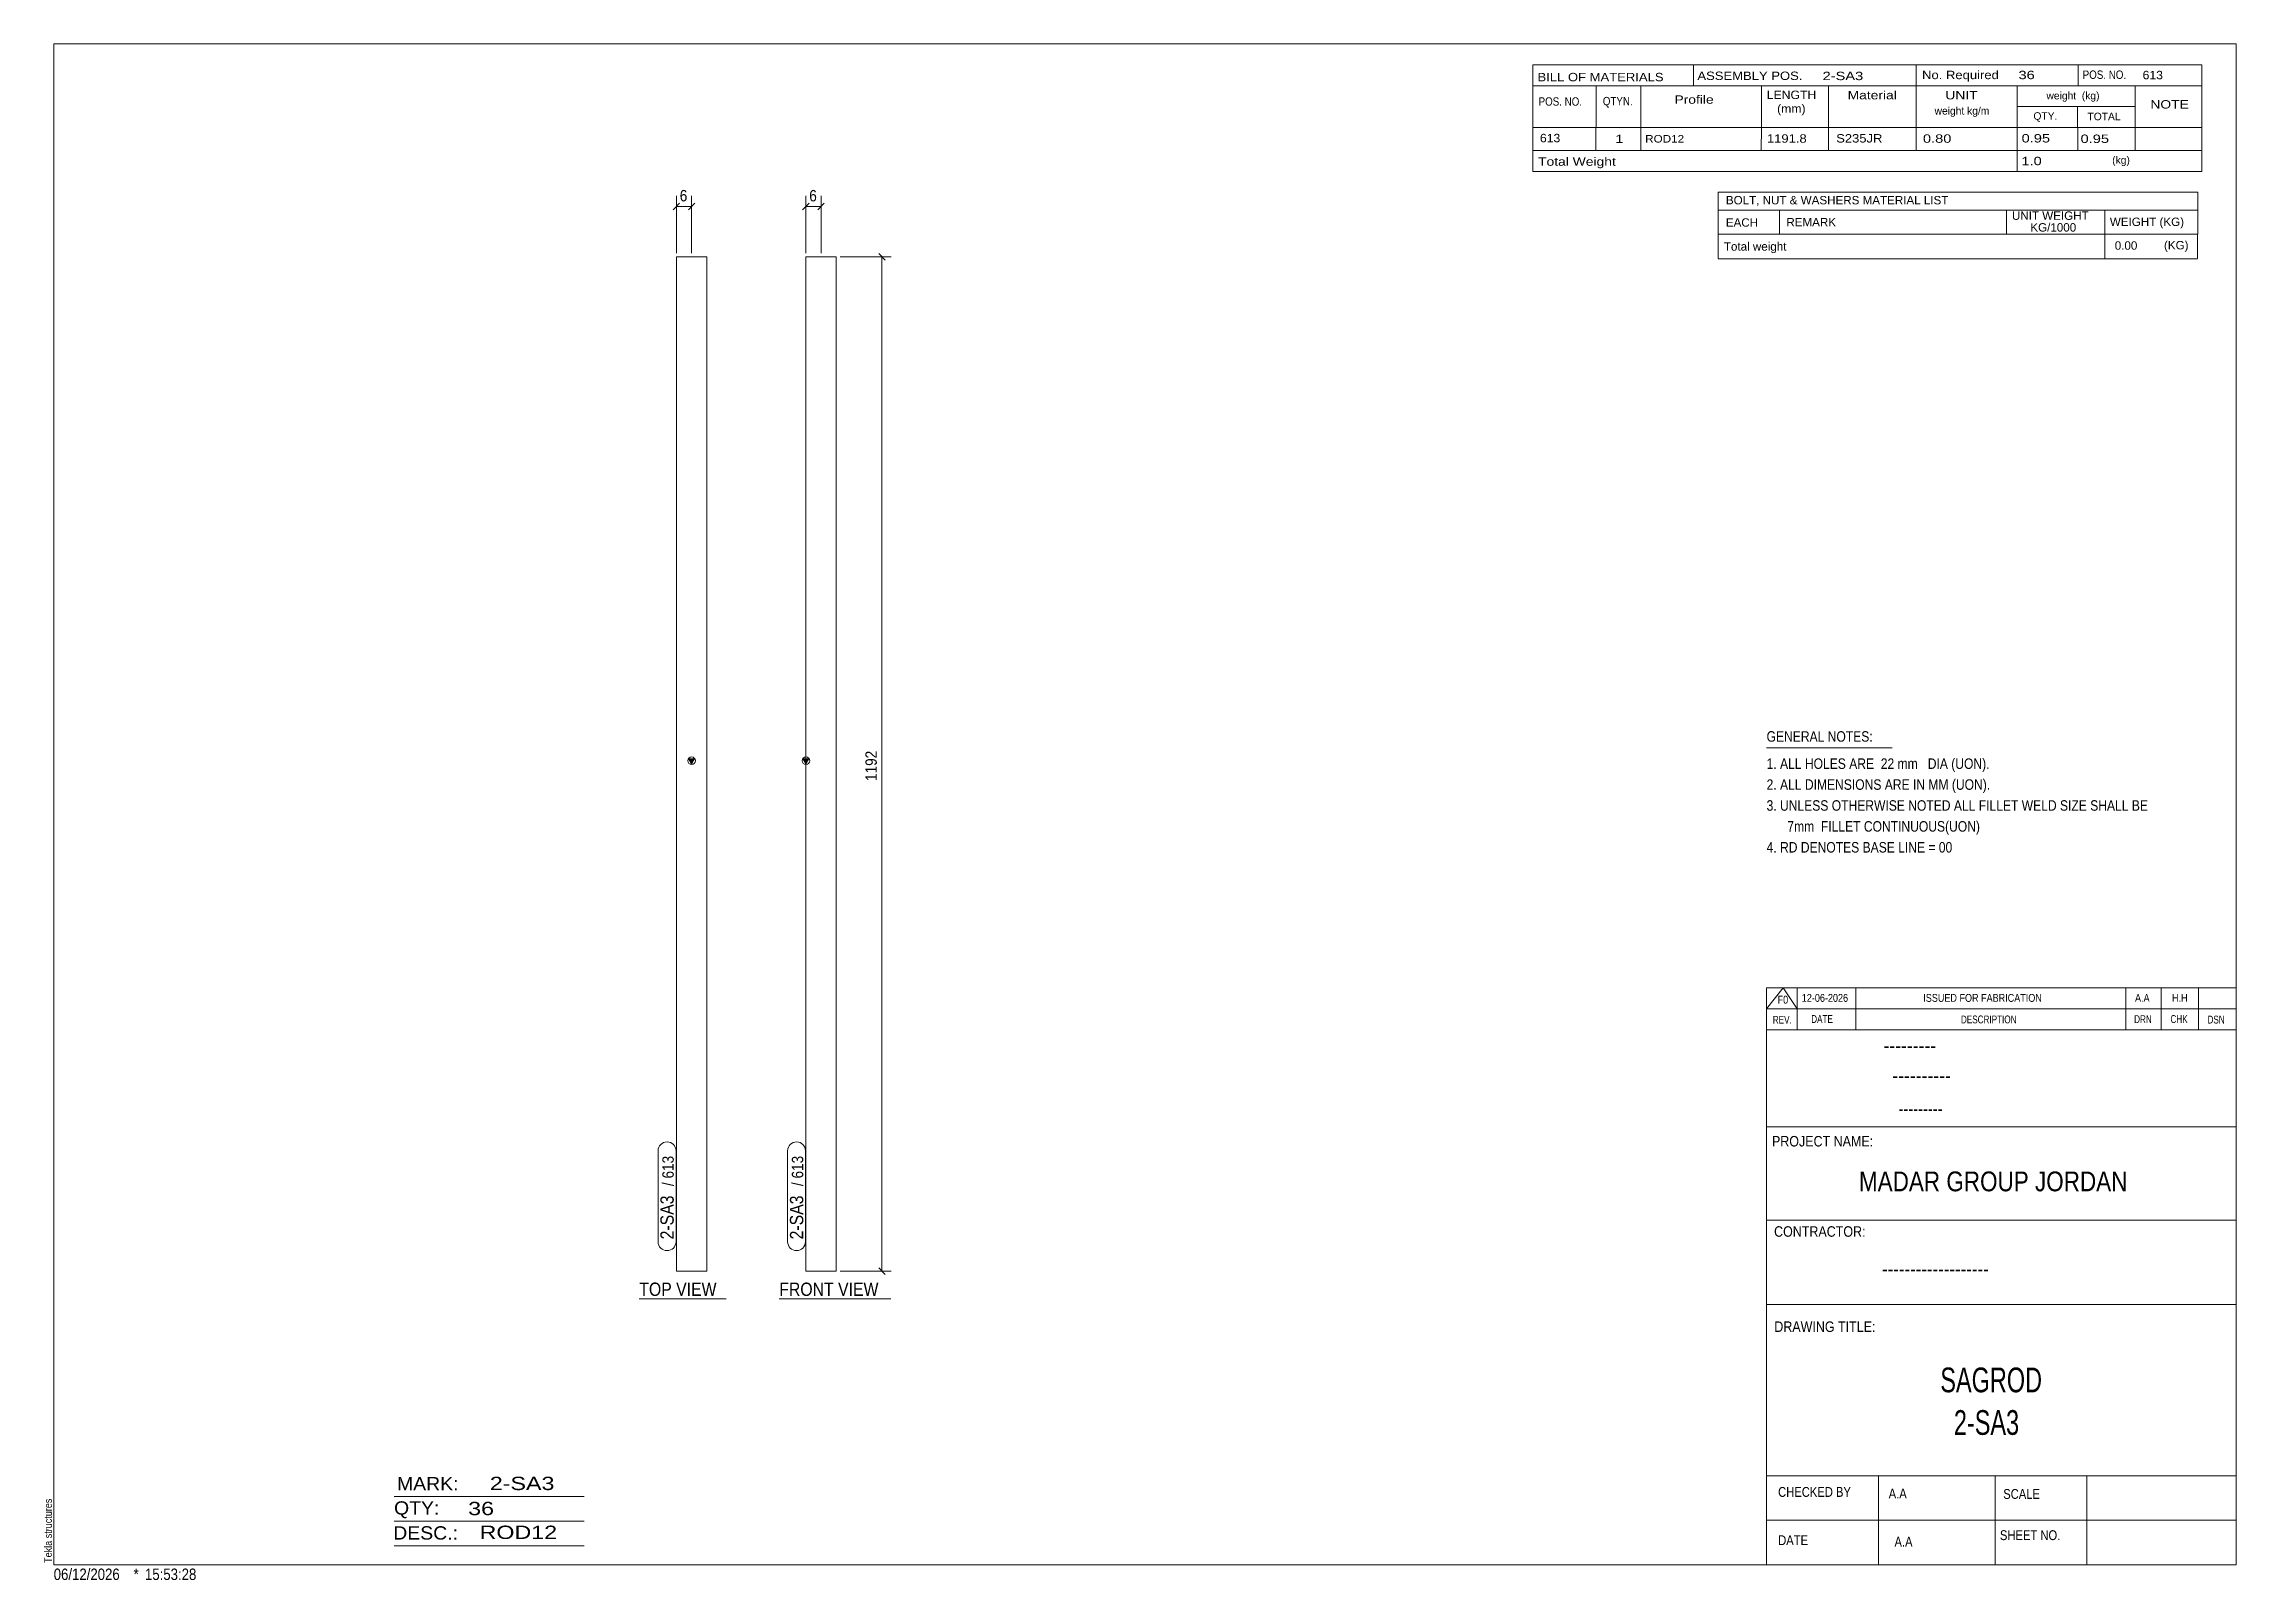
# Model space of a CAD drawing. Header units: millimetres. Extents: x 2 to 579, y 1 to 405.
import ezdxf

# ---------------------------------------------------------------- set-up
doc = ezdxf.new("R2010")
doc.units = ezdxf.units.MM
doc.linetypes.add('XKITLINE00', pattern=[0])
for name, color, linetype, lineweight in [('Dimensions', 7, 'Continuous', 0), ('DrawingSheet', 5, 'Continuous', 0), ('OtherObjectType', 7, 'Continuous', 0), ('Part', 2, 'Continuous', 0), ('PartMark', 7, 'Continuous', 0)]:
    doc.layers.add(name, color=color, linetype=linetype, lineweight=lineweight)
doc.styles.add('@ARIAL_UNICODE_MS_BOLD', font='ARIAL.TTF')
doc.styles.add('ARIAL', font='ARIAL.TTF')
doc.styles.add('ARIAL_NARROW', font='ARIALN.TTF')
doc.styles.add('COMIC_SANS_MS_BOLD', font='COMICBD.TTF')
doc.styles.add('SWIS721_EX_BT', font='ARIAL.TTF')
doc.styles.add('SWISSE', font='ARIAL.TTF')

# ---------------------------------------------------------------- blocks, each defined once
blk = doc.blocks.new('*A1')
at = {"layer": 'Part'}
blk.add_hatch(color=2, dxfattribs=at).paths.add_polyline_path([(202.02, 216.96), (203.62, 216.96), (202.82, 215.56)], flags=17)
at = {"layer": 'Part', "color": 2, "linetype": 'XKITLINE00', "lineweight": 0}
for p, q in [((202.82, 215.65), (202.82, 348.98)), ((210.82, 348.98), (202.82, 348.98)), ((210.82, 348.98), (210.82, 215.65)), ((202.82, 215.56), (202.02, 216.96)), ((202.02, 216.96), (203.62, 216.96)), ((203.62, 216.96), (202.82, 215.56)), ((202.82, 82.22), (202.82, 215.55)), ((210.82, 215.55), (210.82, 82.22)), ((210.82, 82.22), (202.82, 82.22))]:
    blk.add_line(p, q, dxfattribs=at)
blk.add_circle((202.82, 216.46), 1, dxfattribs=at)
blk = doc.blocks.new('*A2')
at = {"layer": 'Part'}
blk.add_hatch(color=2, dxfattribs=at).paths.add_polyline_path([(171.96, 216.96), (173.56, 216.96), (172.76, 215.56)], flags=17)
at = {"layer": 'Part', "color": 2, "linetype": 'XKITLINE00', "lineweight": 0}
for p, q in [((168.76, 348.98), (168.76, 215.65)), ((168.76, 348.98), (176.76, 348.98)), ((176.76, 215.65), (176.76, 348.98)), ((168.76, 215.55), (168.76, 82.22)), ((172.76, 215.56), (171.96, 216.96)), ((171.96, 216.96), (173.56, 216.96)), ((173.56, 216.96), (172.76, 215.56)), ((176.76, 82.22), (176.76, 215.55)), ((168.76, 82.22), (176.76, 82.22))]:
    blk.add_line(p, q, dxfattribs=at)
blk.add_circle((172.76, 216.46), 1, dxfattribs=at)
blk = doc.blocks.new('*A3')
at = {"layer": 'DrawingSheet', "color": 5, "linetype": 'XKITLINE00', "lineweight": 0}
for p, q in [((579, 405), (5, 405)), ((5, 405), (5, 5)), ((579, 5), (579, 405)), ((5, 5), (579, 5))]:
    blk.add_line(p, q, dxfattribs=at)
at = {"layer": 'DrawingSheet', "color": 5, "style": 'ARIAL', "width": 0.85}
blk.add_text('Tekla structures', height=2, rotation=90, dxfattribs=at).set_placement((4.5, 5.5))
blk = doc.blocks.new('*A4')
at = {"layer": 'OtherObjectType', "color": 7, "linetype": 'XKITLINE00', "lineweight": 0}
for p, q in [((442.76, 365.95), (442.75, 354.95)), ((442.76, 365.95), (568.88, 365.95)), ((568.88, 365.95), (568.88, 354.95)), ((442.75, 361.3), (568.88, 361.3)), ((458.87, 361.31), (458.87, 354.95)), ((518.57, 361.31), (518.57, 354.95)), ((544.47, 361.29), (544.47, 354.95)), ((442.77, 354.95), (568.88, 354.95)), ((442.78, 354.95), (442.78, 348.54)), ((442.85, 354.95), (568.87, 354.95)), ((544.5, 354.92), (544.5, 348.5)), ((568.87, 354.92), (568.87, 348.51)), ((442.77, 348.5), (568.87, 348.5))]:
    blk.add_line(p, q, dxfattribs=at)
at = {"layer": 'OtherObjectType', "color": 7, "style": 'ARIAL_NARROW', "width": 1.211571}
for s, p in [('BOLT, NUT & WASHERS MATERIAL LIST', (444.79, 362.79)), ('EACH', (444.78, 356.92)), ('REMARK', (460.7, 357.01)), ('UNIT WEIGHT', (520.03, 358.72)), (' KG/1000', (524.02, 355.63)), ('WEIGHT (KG)', (545.78, 357.1)), ('Total weight', (444.26, 350.62)), ('0.00', (547.07, 350.86)), ('(KG)', (560.02, 350.95))]:
    blk.add_text(s, height=2.2, dxfattribs=at).set_placement(p)
blk = doc.blocks.new('*A5')
at = {"layer": 'OtherObjectType', "color": 7, "linetype": 'XKITLINE00', "lineweight": 0}
blk.add_line((455.5, 219.82), (488.5, 219.82), dxfattribs=at)
at = {"layer": 'OtherObjectType', "color": 7, "style": 'ARIAL_NARROW', "width": 1.008832}
for s, p in [('GENERAL NOTES:', (455.5, 221.47)), ('1. ALL HOLES ARE  22 mm   DIA (UON).', (455.5, 214.32)), ('2. ALL DIMENSIONS ARE IN MM (UON).', (455.5, 208.82)), ('3. UNLESS OTHERWISE NOTED ALL FILLET WELD SIZE SHALL BE', (455.5, 203.32)), ('7mm  FILLET CONTINUOUS(UON)', (460.95, 197.82)), ('4. RD DENOTES BASE LINE = 00', (455.5, 192.32))]:
    blk.add_text(s, height=2.75, dxfattribs=at).set_placement(p)
blk = doc.blocks.new('*A6')
at = {"layer": 'OtherObjectType', "color": 7, "linetype": 'XKITLINE00', "lineweight": 0}
for p, q in [((455.5, 156.76), (579, 156.76)), ((455.5, 151.21), (459.82, 156.76)), ((455.5, 151.21), (455.5, 156.76)), ((459.82, 156.76), (463.53, 151.21)), ((463.53, 151.21), (463.53, 156.76)), ((478.97, 151.21), (478.97, 156.76)), ((549.98, 151.21), (549.98, 156.76)), ((559.24, 151.21), (559.24, 156.76)), ((569.12, 151.21), (569.12, 156.76)), ((579, 151.21), (579, 156.76)), ((455.5, 151.21), (579, 151.21)), ((455.5, 145.65), (455.5, 151.21)), ((459.21, 151.21), (579, 151.21)), ((463.53, 145.65), (463.53, 151.21)), ((478.97, 145.65), (478.97, 151.21)), ((549.98, 145.65), (549.98, 151.21)), ((559.24, 145.65), (559.24, 151.21)), ((569.12, 145.65), (569.12, 151.21)), ((579, 145.65), (579, 151.21))]:
    blk.add_line(p, q, dxfattribs=at)
at = {"layer": 'OtherObjectType', "color": 7, "style": 'ARIAL_NARROW'}
for s, height, width, p in [('F0', 2.058, 1.008832, (458.4, 152.59)), ('12-06-2026', 2.058, 1.008832, (464.76, 153.06)), ('ISSUED FOR FABRICATION', 2.0583, 1.008832, (496.71, 153.06)), ('A.A', 2.058, 1.008832, (552.4, 153.06)), ('H.H', 2.058, 1.008832, (562.13, 153.06)), ('REV.', 2.058, 0.907949, (457.13, 147.31)), ('DATE', 2.058, 0.907949, (467.23, 147.5)), ('DESCRIPTION', 2.0583, 0.907949, (506.61, 147.39)), ('DRN', 2.058, 0.907949, (552.17, 147.47)), ('CHK', 2.058, 0.907949, (561.72, 147.5)), ('DSN', 2.058, 0.907949, (571.47, 147.35))]:
    blk.add_text(s, height=height, dxfattribs=dict(at, width=width)).set_placement(p)
blk = doc.blocks.new('*A7')
at = {"layer": 'OtherObjectType', "color": 6, "linetype": 'XKITLINE00', "lineweight": 0}
for p, q in [((94.5, 23), (144.5, 23)), ((94.5, 16.5), (144.5, 16.5)), ((94.5, 10), (144.5, 10))]:
    blk.add_line(p, q, dxfattribs=at)
at = {"layer": 'OtherObjectType', "color": 6, "style": 'ARIAL_NARROW'}
for s, width, p in [('MARK:', 1.275, (95.27, 24.58)), ('2-SA3', 1.525501, (119.69, 24.65)), ('QTY:', 1.275, (94.5, 18.19)), ('36', 1.525501, (113.99, 18.05)), ('DESC.:', 1.275, (94.29, 11.63)), ('ROD12', 1.525501, (117, 11.79))]:
    blk.add_text(s, height=3.5, dxfattribs=dict(at, width=width)).set_placement(p)
blk = doc.blocks.new('*A8')
at = {"layer": 'OtherObjectType', "color": 2, "linetype": 'XKITLINE00', "lineweight": 0}
for p, q in [((455.5, 145.65), (579, 145.65)), ((455.5, 5), (455.5, 145.64)), ((578.98, 145.64), (579, 5)), ((579, 120.14), (455.5, 120.14)), ((455.5, 95.63), (579, 95.63)), ((579, 73.49), (455.5, 73.49)), ((579, 28.4), (455.5, 28.4)), ((484.94, 28.4), (484.94, 5)), ((515.62, 5), (515.62, 28.4)), ((539.75, 5), (539.75, 28.4)), ((579, 16.7), (455.5, 16.7)), ((579, 5), (455.5, 5))]:
    blk.add_line(p, q, dxfattribs=at)
at = {"layer": 'OtherObjectType', "color": 4, "style": '@ARIAL_UNICODE_MS_BOLD', "width": 0.85}
blk.add_text('---------', height=3.9, dxfattribs=at).set_placement((486.23, 139.59))
at = {"layer": 'OtherObjectType', "color": 7, "style": 'ARIAL', "width": 0.85}
for s, height, p in [('----------', 3.9, (488.56, 131.77)), ('---------', 3.25, (490.21, 123.31))]:
    blk.add_text(s, height=height, dxfattribs=at).set_placement(p)
at = {"layer": 'OtherObjectType', "color": 3, "width": 0.85}
for s, style, p in [('PROJECT NAME:', 'SWIS721_EX_BT', (456.92, 115.01)), ('CONTRACTOR:', 'SWISSE', (457.47, 91.27)), ('DRAWING TITLE:', 'SWIS721_EX_BT', (457.53, 66.24))]:
    blk.add_text(s, height=2.7618, dxfattribs=dict(at, style=style)).set_placement(p)
at = {"layer": 'OtherObjectType', "color": 7, "width": 0.85}
for s, height, p in [('MADAR GROUP JORDAN', 5.2, (479.79, 103.23)), ('CHECKED BY', 2.592, (458.53, 22.86)), ('A.A', 2.592, (487.61, 22.45)), ('SCALE', 2.592, (517.74, 22.33)), ('DATE', 2.592, (458.54, 10.16)), ('A.A', 2.592, (489.14, 9.76)), ('SHEET NO.', 2.592, (516.87, 11.49))]:
    blk.add_text(s, height=height, dxfattribs=at).set_placement(p)
at = {"layer": 'OtherObjectType', "color": 1}
for s, height, style, width, p in [('-------------------', 3.9, 'COMIC_SANS_MS_BOLD', 0.85, (485.87, 80.86)), ('SAGROD', 6.5, 'ARIAL', 0.68, (501.19, 50.37)), ('2-SA3', 6.5, 'ARIAL', 0.68, (504.76, 39.17))]:
    blk.add_text(s, height=height, dxfattribs=dict(at, style=style, width=width)).set_placement(p)
blk = doc.blocks.new('*A9')
at = {"layer": 'OtherObjectType', "color": 7, "linetype": 'XKITLINE00', "lineweight": 0}
for p, q in [((393.98, 399.5), (569.98, 399.5)), ((393.98, 399.5), (393.98, 388.5)), ((436.26, 399.42), (436.26, 393.87)), ((494.85, 394), (494.85, 399.5)), ((537.43, 393.96), (537.43, 399.42)), ((569.98, 394), (569.98, 399.5)), ((393.98, 394), (569.98, 394)), ((410.64, 394), (410.64, 383)), ((422.4, 393.98), (422.4, 383.03)), ((454.12, 393.99), (454.13, 383)), ((471.78, 393.98), (471.78, 383)), ((494.85, 393.98), (494.85, 383)), ((521.43, 394), (521.43, 383)), ((552.42, 394), (552.42, 383)), ((569.98, 394), (569.98, 388.5)), ((393.98, 388.5), (393.98, 383)), ((521.45, 388.52), (552.45, 388.52)), ((537.28, 388.52), (537.28, 383)), ((569.98, 388.5), (569.98, 383)), ((393.98, 383), (569.98, 383)), ((393.98, 383), (393.98, 376.95)), ((410.63, 383), (410.63, 376.95)), ((422.44, 382.99), (422.44, 376.95)), ((454.12, 383), (454.11, 376.95)), ((471.79, 383), (471.79, 376.95)), ((494.87, 383), (494.87, 376.95)), ((521.44, 383), (521.44, 376.95)), ((537.33, 382.95), (537.33, 376.95)), ((552.43, 383), (552.43, 376.95)), ((569.98, 383), (569.98, 376.95)), ((393.98, 376.95), (569.98, 376.95)), ((393.98, 376.95), (393.98, 371.45)), ((521.44, 376.95), (521.44, 371.45)), ((569.98, 376.95), (569.98, 371.45)), ((393.98, 371.45), (569.98, 371.45))]:
    blk.add_line(p, q, dxfattribs=at)
at = {"layer": 'OtherObjectType', "color": 7, "style": 'ARIAL_NARROW'}
for s, height, width, p in [('No. Required', 2.2, 1.36, (496.39, 395.72)), ('36', 2.2, 1.525501, (521.75, 395.72)), ('POS. NO.', 2.2, 1.02, (538.63, 395.79)), ('613', 2.2, 1.270501, (554.4, 395.69)), ('BILL OF MATERIALS', 2.2, 1.36, (395.25, 395.16)), ('ASSEMBLY POS.', 2.2, 1.36, (437.3, 395.5)), ('LENGTH', 2.2, 1.275, (455.54, 390.49)), ('2-SA3', 2.2, 1.525501, (470.23, 395.46)), ('Material', 2.2, 1.445, (476.81, 390.41)), ('UNIT', 2.2, 1.445, (502.52, 390.4)), ('weight  (kg)', 1.98, 1.19, (529.11, 390.39)), ('POS. NO.', 2.2, 1.02, (395.53, 388.74)), ('QTYN.', 2.2, 1.02, (412.42, 388.84)), ('Profile', 2.2, 1.445, (431.26, 389.25)), ('(mm)', 2.2, 1.275, (458.26, 386.86)), ('weight kg/m', 1.98, 1.19, (499.69, 386.4)), ('QTY.', 1.98, 1.19, (525.68, 385.03)), ('TOTAL', 1.98, 1.19, (539.9, 384.91)), ('NOTE', 2.2, 1.445, (556.44, 387.99)), ('613', 2.2, 1.270501, (395.89, 379.12)), ('1', 2.2, 1.525501, (415.71, 378.91)), ('ROD12', 1.98, 1.355501, (423.56, 379.04)), ('1191.8', 2.2, 1.355501, (455.59, 379.01)), ('S235JR', 2.2, 1.355501, (473.81, 379.05)), ('0.80', 2.2, 1.525501, (496.62, 378.99)), ('0.95', 2.2, 1.525501, (522.57, 379.07)), ('0.95', 2.2, 1.525501, (538.08, 378.94)), ('Total Weight', 2.2, 1.445, (395.4, 372.94)), ('1.0', 2.2, 1.525501, (522.52, 373.09)), ('(kg)', 1.98, 1.19, (546.4, 373.46))]:
    blk.add_text(s, height=height, dxfattribs=dict(at, width=width)).set_placement(p)
blk = doc.blocks.new('*A10')
at = {"layer": 'OtherObjectType', "color": 7, "style": 'ARIAL_NARROW', "width": 1.008832}
for s, p in [('06/12/2026', (4.99, 1)), ('*', (26, 1)), ('15:53:28', (29, 1))]:
    blk.add_text(s, height=3, dxfattribs=at).set_placement(p)
blk = doc.blocks.new('*A11')
at = {"layer": 'Dimensions', "color": 7, "linetype": 'XKITLINE00', "lineweight": 0}
for p, q in [((211.82, 348.98), (225.22, 348.98)), ((221.97, 349.83), (223.67, 348.13)), ((222.82, 82.22), (222.82, 348.98)), ((211.82, 82.22), (225.22, 82.22)), ((221.97, 83.07), (223.67, 81.37))]:
    blk.add_line(p, q, dxfattribs=at)
at = {"layer": 'Dimensions', "color": 3}
for p in [(222.82, 348.98), (222.82, 82.22)]:
    blk.add_point(p, dxfattribs=at)
at = {"layer": 'Dimensions', "color": 3, "style": 'ARIAL', "width": 0.85}
blk.add_text('1192', height=3, rotation=90.00021, dxfattribs=at).set_placement((221.47, 211.15))
blk = doc.blocks.new('*A12')
at = {"layer": 'Dimensions', "color": 7, "linetype": 'XKITLINE00', "lineweight": 0}
for p, q in [((202.82, 349.98), (202.82, 365.07)), ((206.82, 349.98), (206.82, 365.07)), ((203.67, 363.07), (201.97, 361.37)), ((202.82, 362.22), (206.82, 362.22)), ((207.67, 363.07), (205.97, 361.37))]:
    blk.add_line(p, q, dxfattribs=at)
at = {"layer": 'Dimensions', "color": 3}
for p in [(202.82, 362.22), (206.82, 362.22)]:
    blk.add_point(p, dxfattribs=at)
at = {"layer": 'Dimensions', "color": 3, "style": 'ARIAL', "width": 0.85}
blk.add_text('6', height=3, dxfattribs=at).set_placement((203.71, 363.57))
blk = doc.blocks.new('*A13')
at = {"layer": 'PartMark', "color": 7, "linetype": 'XKITLINE00', "lineweight": 0}
for p, q in [((198.02, 89.97), (198.02, 113.88)), ((202.72, 89.97), (202.72, 113.88))]:
    blk.add_line(p, q, dxfattribs=at)
for centre, start, end in [((200.37, 113.88), 360, 180), ((200.37, 89.97), 180, 360)]:
    blk.add_arc(centre, 2.35, start, end, dxfattribs=at)
at = {"layer": 'PartMark', "color": 3, "style": 'ARIAL', "width": 0.85}
for s, p in [('613', (202.12, 106.6)), ('/', (202.12, 104.59))]:
    blk.add_text(s, height=3, rotation=90.00021, dxfattribs=at).set_placement(p)
at = {"layer": 'PartMark', "color": 1, "style": 'ARIAL', "width": 0.85}
blk.add_text('2-SA3', height=3.5, rotation=90.00021, dxfattribs=at).set_placement((202.12, 90.57))
blk = doc.blocks.new('*A14')
at = {"layer": 'OtherObjectType', "color": 7, "linetype": 'XKITLINE00', "lineweight": 0}
blk.add_line((195.82, 74.97), (225.12, 74.97), dxfattribs=at)
at = {"layer": 'OtherObjectType', "color": 7, "style": 'ARIAL', "width": 0.85}
blk.add_text('FRONT VIEW', height=3.5, dxfattribs=at).set_placement((195.82, 75.72))
blk = doc.blocks.new('*A15')
at = {"layer": 'Dimensions', "color": 7, "linetype": 'XKITLINE00', "lineweight": 0}
for p, q in [((168.76, 349.98), (168.76, 365.07)), ((172.76, 349.98), (172.76, 365.07)), ((169.61, 363.07), (167.91, 361.37)), ((168.76, 362.22), (172.76, 362.22)), ((173.61, 363.07), (171.91, 361.37))]:
    blk.add_line(p, q, dxfattribs=at)
at = {"layer": 'Dimensions', "color": 3}
for p in [(168.76, 362.22), (172.76, 362.22)]:
    blk.add_point(p, dxfattribs=at)
at = {"layer": 'Dimensions', "color": 3, "style": 'ARIAL', "width": 0.85}
blk.add_text('6', height=3, dxfattribs=at).set_placement((169.65, 363.57))
blk = doc.blocks.new('*A16')
at = {"layer": 'PartMark', "color": 7, "linetype": 'XKITLINE00', "lineweight": 0}
for p, q in [((163.96, 89.97), (163.96, 113.88)), ((168.66, 89.97), (168.66, 113.88))]:
    blk.add_line(p, q, dxfattribs=at)
for centre, start, end in [((166.31, 113.88), 360, 180), ((166.31, 89.97), 180, 360)]:
    blk.add_arc(centre, 2.35, start, end, dxfattribs=at)
at = {"layer": 'PartMark', "color": 3, "style": 'ARIAL', "width": 0.85}
for s, p in [('613', (168.06, 106.6)), ('/', (168.06, 104.59))]:
    blk.add_text(s, height=3, rotation=90.00021, dxfattribs=at).set_placement(p)
at = {"layer": 'PartMark', "color": 1, "style": 'ARIAL', "width": 0.85}
blk.add_text('2-SA3', height=3.5, rotation=90.00021, dxfattribs=at).set_placement((168.06, 90.57))
blk = doc.blocks.new('*A17')
at = {"layer": 'OtherObjectType', "color": 7, "linetype": 'XKITLINE00', "lineweight": 0}
blk.add_line((159, 74.97), (181.82, 74.97), dxfattribs=at)
at = {"layer": 'OtherObjectType', "color": 7, "style": 'ARIAL', "width": 0.85}
blk.add_text('TOP VIEW', height=3.5, dxfattribs=at).set_placement((159, 75.72))

msp = doc.modelspace()

# ---------------------------------------------------------------- block references
at = {"lineweight": 0}
for name in ['*A3', '*A9', '*A15', '*A12', '*A4', '*A11', '*A5', '*A6', '*A8', '*A16', '*A13', '*A17', '*A14', '*A7', '*A10']:
    msp.add_blockref(name, (0, 0), dxfattribs=at)
at = {"layer": 'Part', "lineweight": 0}
for name in ['*A2', '*A1']:
    msp.add_blockref(name, (0, 0), dxfattribs=at)

doc.saveas('drawing.dxf')
